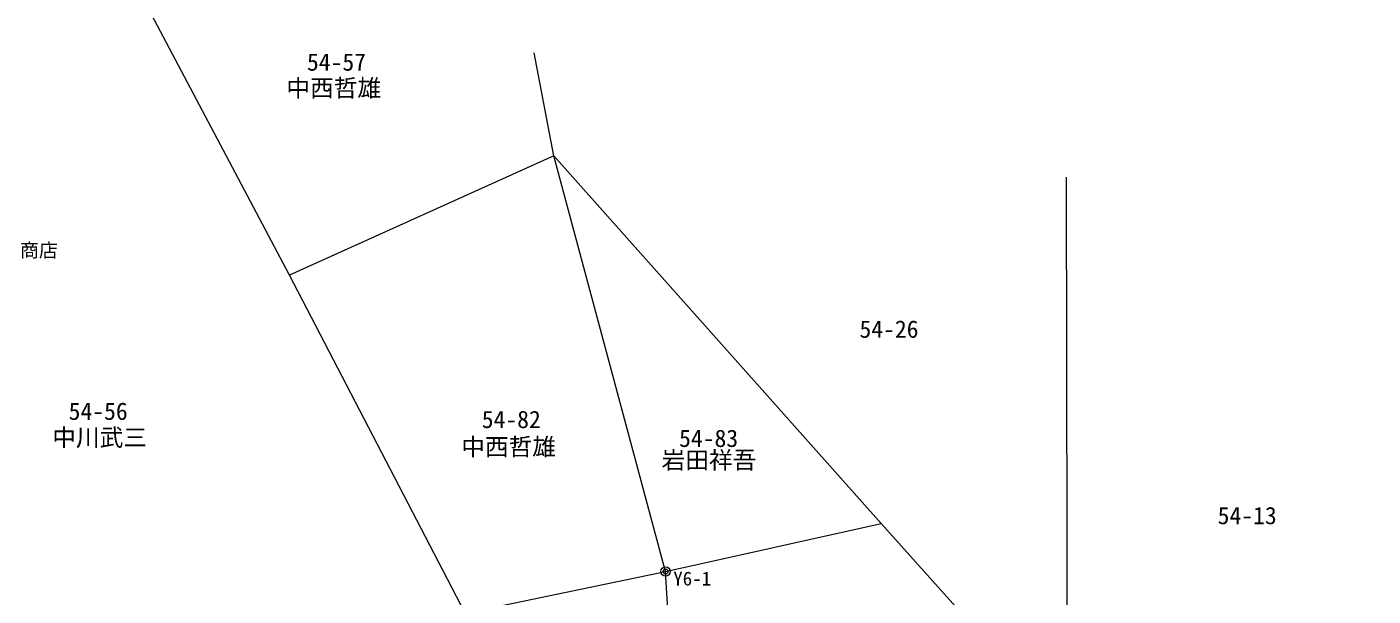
# Model space of a CAD drawing. Units: millimetres, scale not verified. Extents: x 4813 to 205063, y 5162 to 143662.
# Drawn here: x 75677 to 111196, y 99561 to 114590 of the extents above; entities that cross this region are included whole.
import ezdxf
from ezdxf.enums import TextEntityAlignment as Align

# ---------------------------------------------------------------- set-up
doc = ezdxf.new("R2010")
doc.units = ezdxf.units.MM
doc.header["$LTSCALE"] = 250
doc.header["$PDMODE"] = 32
doc.header["$PDSIZE"] = 125
doc.layers.add('地番名', color=5, linetype='Continuous')
doc.layers.add('登記情報', color=5, linetype='Continuous')
for name, color, linetype, lineweight in [('境界点', 5, 'Continuous', 13), ('現況平面図', 7, 'Continuous', 13), ('結線', 5, 'Continuous', 13)]:
    doc.layers.add(name, color=color, linetype=linetype, lineweight=lineweight)
doc.styles.add('ＭＳ ゴシック', font='')
doc.styles.get('ＭＳ ゴシック').set_extended_font_data('MS Gothic')

msp = doc.modelspace()

# ---------------------------------------------------------------- linework, layer by layer
at = {"layer": '境界点'}
msp.add_circle((92526.9, 100210.6), 125, dxfattribs=at)
msp.add_point((92526.9, 100210.6), dxfattribs=at)
at = {"layer": '結線'}
for p, q in [((82602.7, 108034.8), (74470.2, 123441.5)), ((89582.9, 111188.4), (89056.7, 113901.7)), ((89582.9, 111188.4), (82602.7, 108034.8)), ((92526.9, 100210.6), (89582.9, 111188.4)), ((98214.9, 101477.1), (89582.9, 111188.4)), ((87240.3, 99114.4), (82602.7, 108034.8)), ((92526.9, 100210.6), (98214.9, 101477.1)), ((103132.7, 95989.9), (98214.9, 101477.1)), ((87240.3, 99114.4), (92526.9, 100210.6)), ((93755.5, 80356.7), (92526.9, 100210.6))]:
    msp.add_line(p, q, dxfattribs=at)
msp.add_lwpolyline([(111233, 96069.6), (103132.7, 95989.9), (103110.9, 110618.6)], dxfattribs=at)

# ---------------------------------------------------------------- texts
at = {"layer": '地番名', "style": 'ＭＳ ゴシック'}
for s, p in [('54-57', (83066.4, 113295.7)), ('54-26', (97644.2, 106244)), ('54-56', (76778.1, 104076.2)), ('54-82', (87677.9, 103860.1)), ('54-13', (107095.3, 101321.3))]:
    msp.add_text(s, height=458.2, dxfattribs=at).set_placement(p, align=Align.BOTTOM_LEFT)
msp.add_text('54-83', height=458.2, dxfattribs=at).set_placement((92884.7, 103727.7), align=Align.MIDDLE_LEFT)
at = {"layer": '境界点', "style": 'ＭＳ ゴシック'}
msp.add_text('Y6-1', height=366.6, dxfattribs=at).set_placement((93230.2, 99730.4), align=Align.BOTTOM_CENTER)
at = {"layer": '現況平面図', "style": 'ＭＳ ゴシック'}
msp.add_text('中川商店', height=366.6, dxfattribs=at).set_placement((74493.5, 108401), align=Align.BOTTOM_LEFT)
at = {"layer": '登記情報', "style": 'ＭＳ ゴシック'}
for s, p in [('中西哲雄', (82524.1, 112608.3)), ('中川武三', (76346.3, 103383.8)), ('中西哲雄', (87136.8, 103135.6)), ('岩田祥吾', (92424.1, 102784))]:
    msp.add_text(s, height=458.2, dxfattribs=at).set_placement(p, align=Align.BOTTOM_LEFT)

doc.saveas('drawing.dxf')
